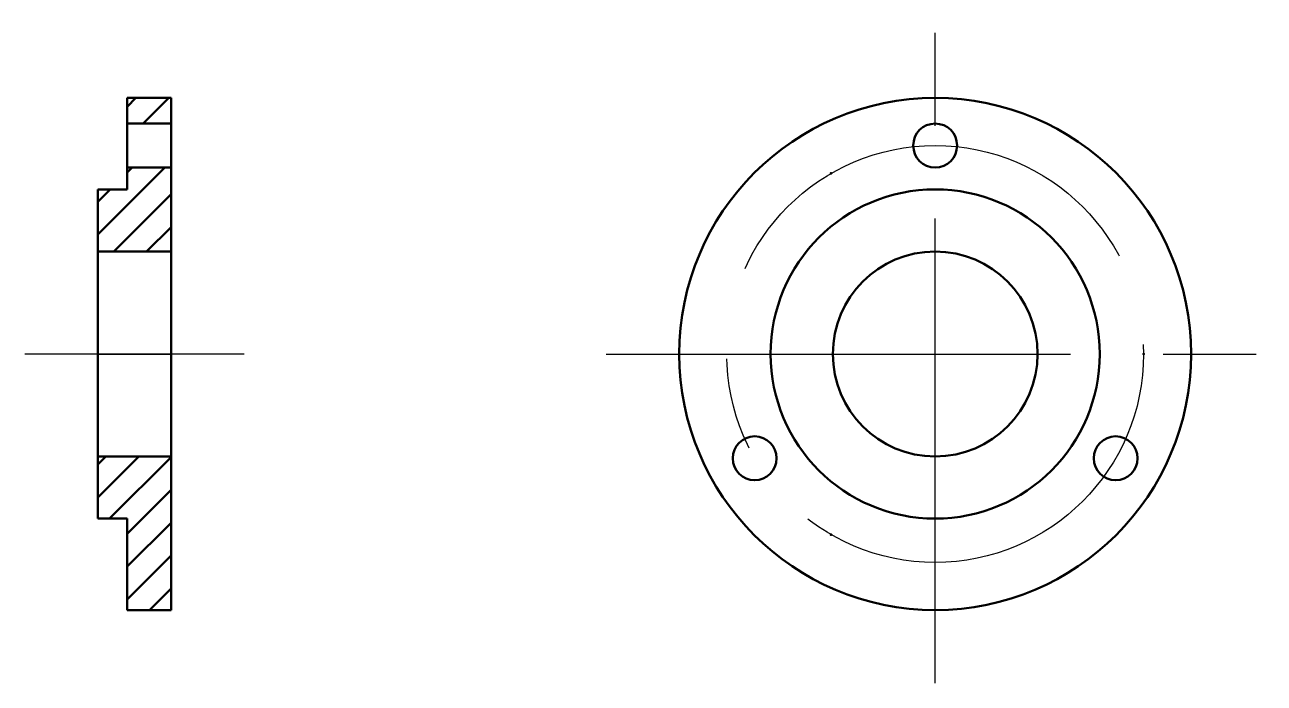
# Model space of a CAD drawing. Header units: millimetres. Extents: x 1600.7 to 1685.5, y 1043 to 1088.
import ezdxf

# ---------------------------------------------------------------- set-up
doc = ezdxf.new("R2010")
doc.units = ezdxf.units.MM
doc.linetypes.add('CENTER', pattern=[50.8, 31.75, -6.35, 6.35, -6.35])
doc.layers.add('点划线', color=1, linetype='CENTER', lineweight=25)
doc.layers.add('轮廓线', color=5, linetype='Continuous', lineweight=50)

msp = doc.modelspace()

# ---------------------------------------------------------------- hatches: boundary and pattern name
at = {"layer": '轮廓线'}
h = msp.add_hatch(dxfattribs=at)
h.set_pattern_fill('ANSI31', color=256, scale=0.5, style=0)
h.paths.add_polyline_path([(1610.698, 1078.205), (1607.698, 1078.205), (1607.698, 1076.705), (1605.698, 1076.705), (1605.698, 1072.455), (1607.698, 1072.455), (1610.698, 1072.455)])
h.paths.add_polyline_path([(1610.698, 1082.955), (1607.698, 1082.955), (1607.698, 1081.205), (1610.698, 1081.205)])
h.paths.add_polyline_path([(1610.698, 1058.455), (1607.698, 1058.455), (1605.698, 1058.455), (1605.698, 1054.205), (1607.698, 1054.205), (1607.698, 1047.955), (1610.698, 1047.955)])

# ---------------------------------------------------------------- linework, layer by layer
at = {"layer": '点划线'}
for p, q in [((1662.951, 1042.955), (1662.951, 1087.955)), ((1605.698, 1065.455), (1605.698, 1069.586)), ((1610.698, 1065.455), (1610.698, 1069.586)), ((1615.698, 1065.455), (1600.698, 1065.455)), ((1615.698, 1065.455), (1600.698, 1065.455)), ((1605.698, 1065.455), (1610.698, 1065.455)), ((1605.698, 1065.455), (1607.698, 1065.455)), ((1605.698, 1065.455), (1605.698, 1061.324)), ((1605.698, 1065.455), (1610.698, 1065.455)), ((1605.698, 1065.455), (1607.698, 1065.455)), ((1610.698, 1065.455), (1610.698, 1061.324)), ((1640.451, 1065.455), (1685.451, 1065.455))]:
    msp.add_line(p, q, dxfattribs=at)
msp.add_circle((1662.951, 1065.455), 14.25, dxfattribs=at)
at = {"layer": '轮廓线'}
for p, q in [((1610.698, 1082.955), (1607.698, 1082.955)), ((1607.698, 1076.705), (1607.698, 1082.955)), ((1610.698, 1065.455), (1610.698, 1082.955)), ((1610.698, 1081.205), (1607.698, 1081.205)), ((1610.698, 1078.205), (1607.698, 1078.205)), ((1607.698, 1076.705), (1605.698, 1076.705)), ((1605.698, 1065.455), (1605.698, 1076.705)), ((1607.698, 1072.455), (1605.698, 1072.455)), ((1610.698, 1072.455), (1607.698, 1072.455)), ((1605.698, 1065.455), (1605.698, 1054.205)), ((1610.698, 1065.455), (1610.698, 1047.955)), ((1607.698, 1058.455), (1605.698, 1058.455)), ((1610.698, 1058.455), (1607.698, 1058.455)), ((1607.698, 1054.205), (1605.698, 1054.205)), ((1607.698, 1054.205), (1607.698, 1047.955)), ((1610.698, 1047.955), (1607.698, 1047.955))]:
    msp.add_line(p, q, dxfattribs=at)
for centre, radius in [((1662.951, 1065.455), 17.5), ((1662.951, 1079.705), 1.5), ((1662.951, 1065.455), 11.25), ((1662.951, 1065.455), 7), ((1650.61, 1058.33), 1.5), ((1675.292, 1058.33), 1.5)]:
    msp.add_circle(centre, radius, dxfattribs=at)
for p in [(1655.826, 1077.796), (1677.201, 1065.455), (1655.826, 1053.114)]:
    msp.add_point(p, dxfattribs=at)

doc.saveas('drawing.dxf')
